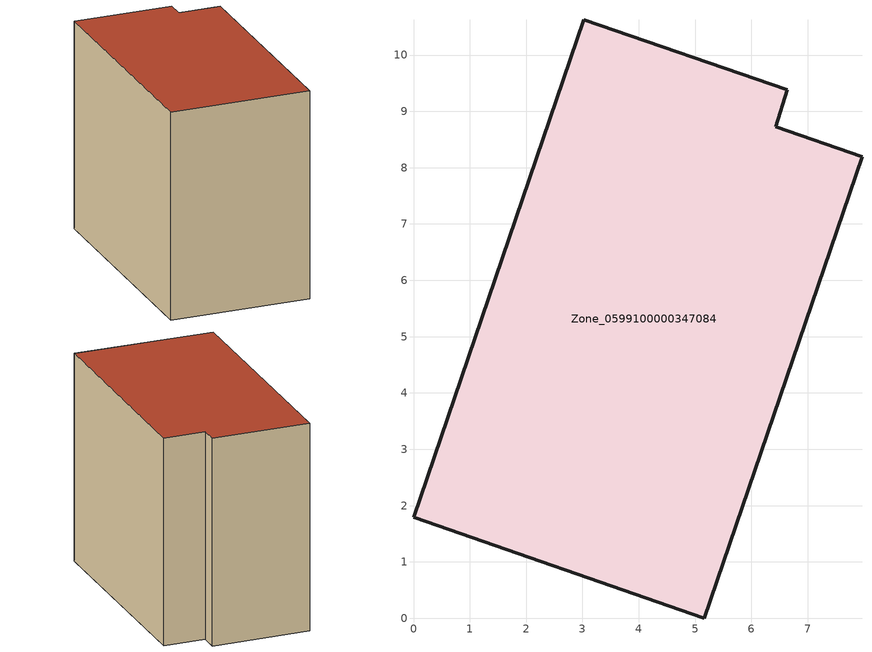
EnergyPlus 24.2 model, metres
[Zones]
Zone_0599100000347084
 floor ground (C_G): 0,1.79 3.03,10.63 6.64,9.38 6.43,8.73 7.96,8.19 5.16,0 z0
 wall outside (C_F): 3.03,10.63 0,1.79 5.16,0 7.96,8.19 6.43,8.73 6.64,9.38 3.03,10.63 z0:8.21
 roof outside (C_R): 0,1.79 5.16,0 7.96,8.19 6.43,8.73 6.64,9.38 3.03,10.63 z8.21
[BUILDING]
Pand.0599100000347084: North Axis=0; Terrain=City; Loads Convergence Tolerance Value=0.04; Temperature Convergence Tolerance Value=0.4; Solar Distribution=FullExterior; Maximum Number of Warmup Days=25; Minimum Number of Warmup Days=1
[Site:Location]
Rotterdam.The.Hague.AP_ZH_NLD Design_Conditions: Latitude=51.96; Longitude=4.45; Time Zone=1; Elevation=-4.5
[SITE:GROUNDTEMPERATURE:BUILDINGSURFACE]
18, 18, 18, 18, 18, 18, 18, 18, 18, 18, 18, 18
[MATERIAL] Thermal Absorptance=0.9; Solar Absorptance=0.7; Visible Absorptance=0.7
Name | Roughness | Thickness | Conductivity | Density | Specific Heat
G.TI.1992-2005 | MediumSmooth | 0.15 | 0.06 | 540 | 1210
F.TI.1992-2005 | Rough | 0.3 | 0.12 | 1920 | 840
R.TI.1992-2005 | MediumRough | 0.2 | 0.08 | 1500 | 1000
[CONSTRUCTION]
C_G: G.TI.1992-2005
C_F: F.TI.1992-2005
C_R: R.TI.1992-2005
[ZONE]
Zone_0599100000347084: Type=1; Multiplier=1; Ceiling Height=Autocalculate; Volume=Autocalculate; Floor Area=autocalculate; Part of Total Floor Area=Yes
[ZONEINFILTRATION:DESIGNFLOWRATE]
Infil_Zone_0599100000347084: Zone or ZoneList or Space or SpaceList=Zone_0599100000347084; Schedule=AlwaysOn; Design Flow Rate Calculation Method=Flow/Area; Flow Rate per Floor Area=0.0015; Constant Term Coefficient=1; Temperature Term Coefficient=0; Velocity Term Coefficient=0; Velocity Squared Term Coefficient=0
[HVACTEMPLATE:ZONE:IDEALLOADSAIRSYSTEM]
Zone_0599100000347084: Maximum Heating Supply Air Temperature=50; Minimum Cooling Supply Air Temperature=13; Maximum Heating Supply Air Humidity Ratio=0.0156; Minimum Cooling Supply Air Humidity Ratio=0.0077; Heating Limit=NoLimit; Cooling Limit=NoLimit; Dehumidification Control Type=ConstantSensibleHeatRatio; Cooling Sensible Heat Ratio=0.7; Dehumidification Setpoint=60; Humidification Control Type=None; Humidification Setpoint=30; Outdoor Air Method=None; Outdoor Air Flow Rate per Person=0.00944; Outdoor Air Flow Rate per Zone Floor Area=0; Outdoor Air Flow Rate per Zone=0; Demand Controlled Ventilation Type=None; Outdoor Air Economizer Type=NoEconomizer; Heat Recovery Type=None; Sensible Heat Recovery Effectiveness=0.7; Latent Heat Recovery Effectiveness=0.65
[ZONECONTROL:THERMOSTAT]
ThermostatControl_Zone_0599100000347084: Zone or ZoneList=Zone_0599100000347084; Control Type Schedule=DualSetpointControlType; Control 1=Thermostat_Zone_0599100000347084; Temperature Difference Between Cutout And Setpoint=0
[THERMOSTATSETPOINT:DUALSETPOINT]
Thermostat_Zone_0599100000347084: Heating Setpoint Temperature Schedule=HeatingSetpoint_Zone_0599100000347084; Cooling Setpoint Temperature Schedule=CoolingSetpoint_Zone_0599100000347084
[SCHEDULE:COMPACT]
HeatingSetpoint_Zone_0599100000347084: Through: 12/31, For: AllDays, Until: 24:00, 21
CoolingSetpoint_Zone_0599100000347084: Through: 12/31, For: AllDays, Until: 24:00, 24
DualSetpointControlType: Through: 12/31, For: AllDays, Until: 24:00, 4
AlwaysOn: Through: 12/31, For: AllDays, Until: 24:00, 1
